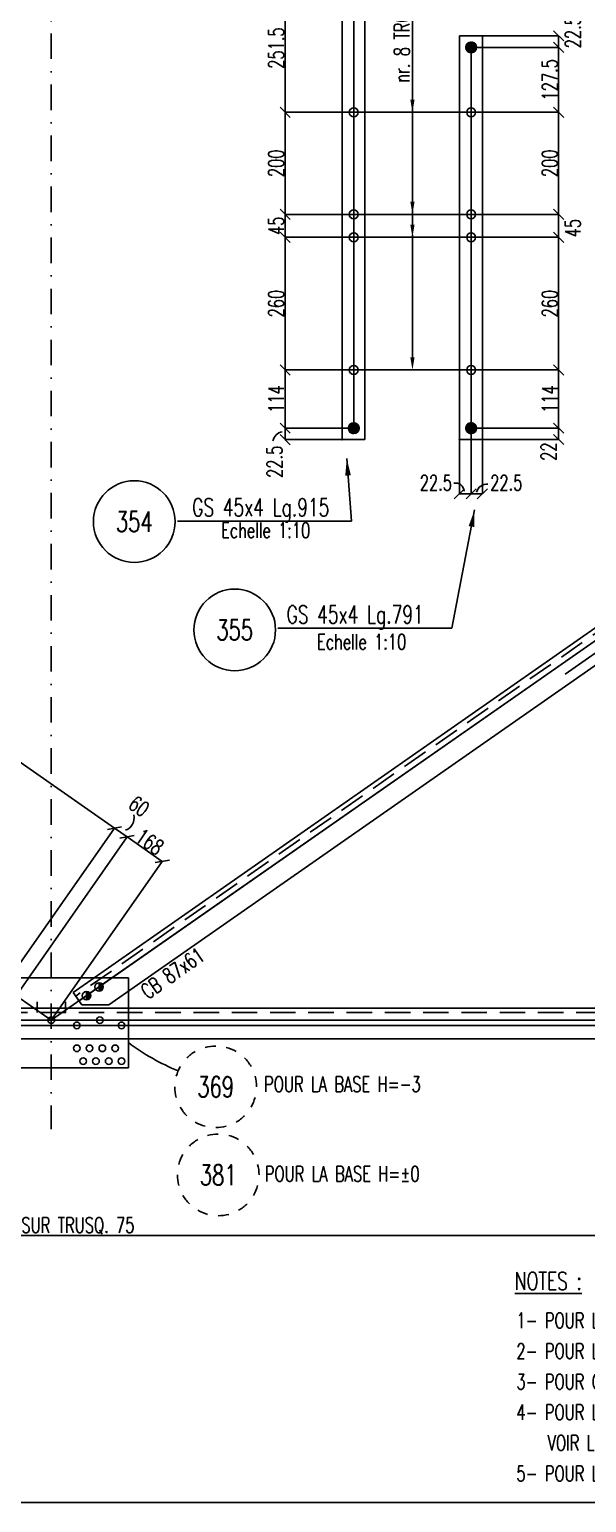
# Model space of a CAD drawing. Extents: x 512572 to 528792, y -20540 to -9023.
# Drawn here: x 518933 to 521116, y -20540 to -14766 of the extents above; entities that cross this region are included whole.
import ezdxf
from ezdxf.enums import TextEntityAlignment as Align

# ---------------------------------------------------------------- set-up
doc = ezdxf.new("R2010")
doc.units = 0
doc.header["$LTSCALE"] = 200
doc.header["$MEASUREMENT"] = 0
doc.linetypes.add('DASHDOT', pattern=[1, 0.5, -0.25, 0, -0.25])
doc.linetypes.add('DASHED', pattern=[0.75, 0.5, -0.25])
doc.layers.get('0').update_dxf_attribs({"linetype": 'CONTINUOUS'})
for name, color, linetype in [('ASSI', 3, 'CONTINUOUS'), ('BOLLINI_1', 7, 'CONTINUOUS'), ('FORI', 2, 'CONTINUOUS'), ('LINEA_ANG', 2, 'CONTINUOUS'), ('LINEE_PIASTRE', 2, 'CONTINUOUS'), ('LM', 7, 'CONTINUOUS'), ('LS', 7, 'CONTINUOUS'), ('MZ', 6, 'DASHDOT'), ('NOTATION', 2, 'CONTINUOUS'), ('PIASTRE', 5, 'CONTINUOUS'), ('QT_MPR', 7, 'CONTINUOUS'), ('TESTI_A_P', 7, 'CONTINUOUS'), ('TRAT-Y', 7, 'DASHED')]:
    doc.layers.add(name, color=color, linetype=linetype)
doc.styles.add('QUOTE', font='ROMANS8.SHX', dxfattribs={"width": 0.7})
doc.styles.add('RQL', font='ROMANS8.SHX', dxfattribs={"width": 0.7})
doc.styles.add('RS', font='ROMANS8.shx', dxfattribs={"width": 0.7})
doc.styles.get("Standard").update_dxf_attribs({"font": 'ROMANS8.SHX', "width": 0.7})
doc.dimstyles.new('TRATTO', dxfattribs={"dimscale": 0, "dimtxt": 60, "dimasz": 40, "dimexe": 0, "dimexo": 0, "dimgap": 5, "dimtad": 1, "dimrnd": 0.5, "dimdsep": 46, "dimtxsty": 'RS', "dimblk1": 'OBLIQUE', "dimblk2": 'OBLIQUE', "dimsah": 1, "dimcen": 0.09, "dimclrd": 2, "dimclre": 2, "dimclrt": 7, "dimadec": 0, "dimazin": 0, "dimtfac": 1, "dimtix": 1, "dimtmove": 2, "dimatfit": 3, "dimfxl": 1, "dimtolj": 1, "dimtzin": 0, "dimarcsym": 0})

# ---------------------------------------------------------------- blocks, each defined once
blk = doc.blocks.new('ASSE98')
blk.add_line((0, 0), (1, 0))
at = {"color": 7, "style": 'QUOTE', "width": 0.5, "flags": 1}
for tag, p in [('TI', (1.38308, 6.82731)), ('DI_S', (1.38308, 6.42178)), ('D_S', (1.38308, 6.02092)), ('E_S', (1.38308, 5.68065)), ('NFORI', (1.36454, 5.29792)), ('ALAR', (1.36349, 4.93246)), ('FAM', (1.3775, 4.54645)), ('ALA', (1.38308, 4.19257)), ('DISP2', (1.38308, 3.84971)), ('DISP1', (1.38308, 3.50686)), ('PINZAF', (1.38308, 3.164)), ('PINZAI', (1.38308, 2.82114)), ('TRP', (1.38308, 2.47829)), ('NP', (1.38308, 2.13543)), ('SV', (1.38308, 1.79257)), ('PESO', (1.38308, 1.44971)), ('QUA', (1.38308, 1.10686)), ('LUN', (1.38308, 0.764)), ('PROF', (1.38308, 0.42114)), ('POS', (1.38308, 0.07829))]:
    blk.add_attdef(tag, p, '', height=0.2, dxfattribs=at)
at = {"color": 7, "flags": 1}
for tag, p in [('LAV1', (3.07431, 6.82847)), ('LAV2', (3.07431, 6.49513)), ('LAV3', (3.07431, 6.1618)), ('LAV4', (3.07431, 5.82847)), ('LAV5', (3.07431, 5.49513)), ('LAV6', (3.07431, 5.1618)), ('LAV7', (3.07431, 4.82847)), ('LAV8', (3.07431, 4.49513)), ('LAV9', (3.07431, 4.1618)), ('LAV10', (3.07431, 3.82847))]:
    blk.add_attdef(tag, p, '', height=0.2, dxfattribs=at)
blk = doc.blocks.new('16')
blk.add_circle((0, 0), 1)
blk = doc.blocks.new('_OBLIQUE')
at = {"color": 0, "linetype": 'ByBlock'}
blk.add_line((-0.5, -0.5), (0.5, 0.5), dxfattribs=at)
blk = doc.blocks.new('*D28')
at = {"layer": 'LS', "color": 2, "lineweight": -2, "transparency": 16777216}
for p, q in [((513877, -18649.8), (513877, -19493.4)), ((524160.1, -18649.8), (524160.1, -19493.4)), ((513877, -19493.4), (524160.1, -19493.4))]:
    blk.add_line(p, q, dxfattribs=at)
at = {"layer": 'LS', "color": 2, "lineweight": -2, "transparency": 16777216, "xscale": 40, "yscale": 40, "zscale": 40, "rotation": 180}
blk.add_blockref('_OBLIQUE', (513877, -19493.4), dxfattribs=at)
at = {"layer": 'LS', "color": 2, "lineweight": -2, "transparency": 16777216, "xscale": 40, "yscale": 40, "zscale": 40}
blk.add_blockref('_OBLIQUE', (524160.1, -19493.4), dxfattribs=at)
at = {"layer": 'LS', "color": 7, "transparency": 16777216, "insert": (519018.5, -19455.5), "char_height": 60, "attachment_point": 5, "style": 'RS'}
blk.add_mtext('\\A1;10283 SUR TRUSQ. 75', dxfattribs=at)
blk = doc.blocks.new('zzz')
at = {"linetype": 'Continuous'}
for start, end in [(120, 135), (90, 105), (60, 75), (150, 165), (30, 45), (180, 195), (0, 15), (330, 345), (210, 225), (300, 315), (240, 255), (270, 285)]:
    blk.add_arc((0, 0), 8, start, end, dxfattribs=at)
at = {"color": 3, "style": 'RQL', "width": 0.7}
blk.add_attdef('POS1', text='', height=4, dxfattribs=at).set_placement((0, 0), align=Align.MIDDLE)
at = {"style": 'RQL', "width": 0.7, "flags": 1}
blk.add_attdef('TIPO', (0, -8), '', height=3, dxfattribs=at)
blk = doc.blocks.new('*D85')
at = {"layer": 'QT_MPR', "color": 2, "lineweight": -2, "transparency": 16777216}
for p, q in [((518880.6, -18553.5), (519315.3, -17930.8)), ((519453.3, -18027.1), (519315.3, -17930.8)), ((519018.5, -18649.8), (519453.3, -18027.1))]:
    blk.add_line(p, q, dxfattribs=at)
at = {"layer": 'QT_MPR', "color": 2, "lineweight": -2, "transparency": 16777216, "xscale": 40, "yscale": 40, "zscale": 40}
for p, rotation in [((519315.3, -17930.8), 145.0785093468161), ((519453.3, -18027.1), 325.0785093468161)]:
    blk.add_blockref('_OBLIQUE', p, dxfattribs=dict(at, rotation=rotation))
at = {"layer": 'QT_MPR', "color": 7, "transparency": 16777216, "insert": (519404.3, -17950.3), "char_height": 60, "attachment_point": 5, "rotation": 325.07851, "style": 'RS'}
blk.add_mtext('\\A1;168', dxfattribs=at)
blk = doc.blocks.new('*D86')
at = {"layer": 'QT_MPR', "color": 2, "lineweight": -2, "transparency": 16777216}
for p, q in [((518831.4, -18519.1), (519266.1, -17896.5)), ((519315.3, -17930.8), (519266.1, -17896.5)), ((518880.6, -18553.5), (519315.3, -17930.8))]:
    blk.add_line(p, q, dxfattribs=at)
at = {"layer": 'QT_MPR', "color": 2, "lineweight": -2, "transparency": 16777216, "xscale": 40, "yscale": 40, "zscale": 40}
for p, rotation in [((519266.1, -17896.5), 145.0785093468161), ((519315.3, -17930.8), 325.0785093468161)]:
    blk.add_blockref('_OBLIQUE', p, dxfattribs=dict(at, rotation=rotation))
at = {"layer": 'QT_MPR', "color": 7, "transparency": 16777216, "insert": (519362.3, -17811.1), "char_height": 60, "attachment_point": 5, "rotation": 325.07851, "style": 'RS'}
blk.add_mtext('\\A1;60', dxfattribs=at)
blk = doc.blocks.new('*D87')
at = {"layer": 'QT_MPR', "color": 2, "lineweight": -2, "transparency": 16777216}
for p, q in [((516686.1, -17070.1), (517143.7, -16414.6)), ((519266.1, -17896.5), (517143.7, -16414.6)), ((518831.4, -18519.1), (519266.1, -17896.5))]:
    blk.add_line(p, q, dxfattribs=at)
at = {"layer": 'QT_MPR', "color": 2, "lineweight": -2, "transparency": 16777216, "xscale": 40, "yscale": 40, "zscale": 40}
for p, rotation in [((517143.7, -16414.6), 145.0785093468161), ((519266.1, -17896.5), 325.0785093468161)]:
    blk.add_blockref('_OBLIQUE', p, dxfattribs=dict(at, rotation=rotation))
at = {"layer": 'QT_MPR', "color": 7, "transparency": 16777216, "insert": (518225, -17126.9), "char_height": 60, "attachment_point": 5, "rotation": 325.07851, "style": 'RS'}
blk.add_mtext('\\A1;2588.5', dxfattribs=at)
blk = doc.blocks.new('MRKR_98')
blk.add_point((0, 0))
at = {"color": 7, "style": 'QUOTE', "width": 0.5, "flags": 1}
for tag, p in [('TI', (3.7, 6.8)), ('NFORI', (3.7, 5.3)), ('AUX2', (3.7, 4.9)), ('FAM', (3.7, 4.5)), ('AUX1', (3.7, 4.2)), ('COMMESSA', (3.7, 3.8)), ('SPESSORE', (3.7, 2.5)), ('SV', (3.7, 1.8)), ('QUA', (3.7, 1.1)), ('DI_S', (3.7, 6.4)), ('D_S', (3.7, 6)), ('E_S', (3.7, 5.7)), ('MD', (3.7, 3.5)), ('MP', (3.7, 3.2)), ('LARGHEZZA', (3.7, 2.8)), ('NP', (3.7, 2.1)), ('PESO', (3.7, 1.4)), ('LUN', (3.7, 0.8)), ('PROF', (3.7, 0.4)), ('POS', (3.7, 0.1))]:
    blk.add_attdef(tag, p, '', height=0.2, dxfattribs=at)
at = {"color": 7, "flags": 1}
for tag, p in [('LAV1', (5.3, 6.9)), ('LAV2', (5.3, 6.5)), ('LAV3', (5.3, 6.2)), ('LAV4', (5.3, 5.9)), ('LAV5', (5.3, 5.5)), ('LAV6', (5.3, 5.2)), ('LAV7', (5.3, 4.9)), ('LAV8', (5.3, 4.5)), ('LAV9', (5.3, 4.2)), ('LAV10', (5.3, 3.9))]:
    blk.add_attdef(tag, p, '', height=0.2, dxfattribs=at)
blk = doc.blocks.new('12')
at = {"color": 0}
for p, q in [((-1, 0.06), (-0.06, 1)), ((-1, 0.01), (-0.01, 1)), ((-1, -0.03), (0.03, 1)), ((-1, -0.07), (0.07, 1)), ((0.09, -1), (-1, 0.09)), ((0.05, -1), (-1, 0.05)), ((0, -1), (-1, 0)), ((-0.99, 0.16), (-0.16, 0.99)), ((-0.99, 0.11), (-0.11, 0.99)), ((-0.99, -0.11), (0.11, 0.99)), ((-0.99, -0.15), (0.15, 0.99)), ((0.17, -0.99), (-0.99, 0.17)), ((0.13, -0.99), (-0.99, 0.13)), ((-0.98, 0.22), (-0.22, 0.98)), ((-0.98, -0.19), (0.19, 0.98)), ((0.21, -0.98), (-0.98, 0.21)), ((-0.97, -0.23), (0.23, 0.97)), ((0.24, -0.97), (-0.97, 0.24)), ((-0.96, 0.28), (-0.28, 0.96)), ((-0.96, -0.27), (0.27, 0.96)), ((0.28, -0.96), (-0.96, 0.28)), ((-0.95, -0.3), (0.3, 0.95)), ((0.31, -0.95), (-0.95, 0.31)), ((-0.94, 0.34), (-0.34, 0.94)), ((-0.94, -0.33), (0.33, 0.94)), ((0.35, -0.94), (-0.94, 0.35)), ((-0.93, -0.37), (0.37, 0.93)), ((0.38, -0.93), (-0.93, 0.38)), ((-0.92, -0.4), (0.4, 0.92)), ((-0.91, 0.42), (-0.42, 0.91)), ((0.41, -0.91), (-0.91, 0.41)), ((-0.9, -0.43), (0.43, 0.9)), ((0.44, -0.9), (-0.9, 0.44)), ((-0.89, -0.46), (0.46, 0.89)), ((0.47, -0.88), (-0.88, 0.47)), ((-0.87, -0.49), (0.49, 0.87)), ((0.5, -0.87), (-0.87, 0.5)), ((-0.86, 0.52), (-0.52, 0.86)), ((-0.86, -0.52), (0.52, 0.86)), ((0.53, -0.85), (-0.85, 0.53)), ((-0.84, -0.54), (0.54, 0.84)), ((0.55, -0.83), (-0.83, 0.55)), ((-0.82, -0.57), (0.57, 0.82)), ((0.58, -0.81), (-0.81, 0.58)), ((-0.8, -0.6), (0.6, 0.8)), ((0.61, -0.79), (-0.79, 0.61)), ((-0.78, -0.62), (0.62, 0.78)), ((0.63, -0.78), (-0.78, 0.63)), ((-0.76, -0.65), (0.65, 0.76)), ((0.66, -0.75), (-0.75, 0.66)), ((-0.74, -0.67), (0.67, 0.74)), ((0.68, -0.73), (-0.73, 0.68)), ((-0.72, -0.69), (0.69, 0.72)), ((0.7, -0.71), (-0.71, 0.7)), ((-0.7, -0.72), (0.72, 0.7)), ((0.73, -0.69), (-0.69, 0.73)), ((0.75, -0.67), (-0.67, 0.75)), ((-0.67, -0.74), (0.74, 0.67)), ((-0.65, -0.76), (0.76, 0.65)), ((0.77, -0.64), (-0.64, 0.77)), ((-0.63, -0.78), (0.78, 0.63)), ((0.79, -0.62), (-0.62, 0.79)), ((-0.6, -0.8), (0.8, 0.6)), ((0.81, -0.59), (-0.59, 0.81)), ((-0.57, -0.82), (0.82, 0.57)), ((0.83, -0.56), (-0.56, 0.83)), ((-0.55, -0.84), (0.84, 0.55)), ((0.84, -0.54), (-0.54, 0.84)), ((-0.52, -0.85), (0.85, 0.52)), ((0.86, -0.51), (-0.51, 0.86)), ((-0.49, -0.87), (0.87, 0.49)), ((0.88, -0.48), (-0.48, 0.88)), ((-0.46, -0.89), (0.89, 0.46)), ((0.89, -0.45), (-0.45, 0.89)), ((-0.43, -0.9), (0.9, 0.43)), ((0.91, -0.42), (-0.42, 0.91)), ((-0.4, -0.92), (0.92, 0.4)), ((0.92, -0.39), (-0.39, 0.92)), ((-0.37, -0.93), (0.93, 0.37)), ((0.93, -0.36), (-0.36, 0.93)), ((-0.34, -0.94), (0.94, 0.34)), ((0.95, -0.33), (-0.33, 0.95)), ((-0.3, -0.95), (0.95, 0.3)), ((0.96, -0.29), (-0.29, 0.96)), ((-0.27, -0.96), (0.96, 0.27)), ((0.97, -0.26), (-0.26, 0.97)), ((-0.23, -0.97), (0.97, 0.23)), ((0.98, -0.22), (-0.22, 0.98)), ((-0.2, -0.98), (0.98, 0.2)), ((0.98, -0.18), (-0.18, 0.98)), ((-0.16, -0.99), (0.99, 0.16)), ((0.99, -0.14), (-0.14, 0.99)), ((-0.12, -0.99), (0.99, 0.12)), ((0.99, -0.1), (-0.1, 0.99)), ((-0.08, -1), (1, 0.08)), ((1, -0.06), (-0.06, 1)), ((-0.04, -1), (1, 0.04)), ((1, -0.02), (-0.02, 1)), ((1, 0.02), (0.02, 1)), ((1, 0.07), (0.07, 1)), ((0.99, 0.12), (0.12, 0.99)), ((0.98, 0.17), (0.17, 0.98)), ((0.97, 0.23), (0.23, 0.97)), ((0.96, 0.29), (0.29, 0.96)), ((0.93, 0.36), (0.36, 0.93)), ((0.9, 0.44), (0.44, 0.9)), ((0.84, 0.55), (0.55, 0.84)), ((-0.04, -1), (-1, -0.04)), ((-0.09, -1), (-1, -0.09)), ((-0.14, -0.99), (-0.99, -0.14)), ((-0.2, -0.98), (-0.98, -0.2)), ((-0.25, -0.97), (-0.97, -0.25)), ((-0.32, -0.95), (-0.95, -0.32)), ((-0.39, -0.92), (-0.92, -0.39)), ((-0.48, -0.88), (-0.88, -0.48)), ((-0.6, -0.8), (-0.8, -0.6)), ((0.01, -1), (1, -0.01)), ((0.05, -1), (1, -0.05)), ((0.1, -0.99), (0.99, -0.1)), ((0.15, -0.99), (0.99, -0.15)), ((0.21, -0.98), (0.98, -0.21)), ((0.27, -0.96), (0.96, -0.27)), ((0.33, -0.94), (0.94, -0.33)), ((0.41, -0.91), (0.91, -0.41)), ((0.5, -0.87), (0.87, -0.5)), ((0.66, -0.75), (0.75, -0.66))]:
    blk.add_line(p, q, dxfattribs=at)
blk.add_circle((0, 0), 1)
blk = doc.blocks.new('*D168')
at = {"layer": 'LS', "color": 2, "lineweight": -2, "transparency": 16777216}
for p, q in [((520203.9, -16329.2), (519934.9, -16329.2)), ((519934.9, -16373.9), (519934.9, -16329.2)), ((520157.9, -16373.9), (519934.9, -16373.9))]:
    blk.add_line(p, q, dxfattribs=at)
at = {"layer": 'LS', "color": 2, "lineweight": -2, "transparency": 16777216, "xscale": 40, "yscale": 40, "zscale": 40}
for p, rotation in [((519934.9, -16329.2), 90), ((519934.9, -16373.9), 270)]:
    blk.add_blockref('_OBLIQUE', p, dxfattribs=dict(at, rotation=rotation))
at = {"layer": 'LS', "color": 7, "transparency": 16777216, "insert": (519893.7, -16461.1), "char_height": 60, "attachment_point": 5, "rotation": 90, "style": 'RS'}
blk.add_mtext('\\A1;22.5', dxfattribs=at)
blk = doc.blocks.new('*D169')
at = {"layer": 'LS', "color": 2, "lineweight": -2, "transparency": 16777216}
for p, q in [((520203.9, -16100.9), (519934.9, -16100.9)), ((519934.9, -16329.2), (519934.9, -16100.9)), ((520203.9, -16329.2), (519934.9, -16329.2))]:
    blk.add_line(p, q, dxfattribs=at)
at = {"layer": 'LS', "color": 2, "lineweight": -2, "transparency": 16777216, "xscale": 40, "yscale": 40, "zscale": 40}
for p, rotation in [((519934.9, -16100.9), 90), ((519934.9, -16329.2), 270)]:
    blk.add_blockref('_OBLIQUE', p, dxfattribs=dict(at, rotation=rotation))
at = {"layer": 'LS', "color": 7, "transparency": 16777216, "insert": (519899.9, -16215.1), "char_height": 60, "attachment_point": 5, "rotation": 90, "style": 'RS'}
blk.add_mtext('\\A1;114', dxfattribs=at)
blk = doc.blocks.new('*D170')
at = {"layer": 'LS', "color": 2, "lineweight": -2, "transparency": 16777216}
for p, q in [((520203.9, -15580.9), (519934.9, -15580.9)), ((519934.9, -16100.9), (519934.9, -15580.9)), ((520203.9, -16100.9), (519934.9, -16100.9))]:
    blk.add_line(p, q, dxfattribs=at)
at = {"layer": 'LS', "color": 2, "lineweight": -2, "transparency": 16777216, "xscale": 40, "yscale": 40, "zscale": 40}
for p, rotation in [((519934.9, -15580.9), 90), ((519934.9, -16100.9), 270)]:
    blk.add_blockref('_OBLIQUE', p, dxfattribs=dict(at, rotation=rotation))
at = {"layer": 'LS', "color": 7, "transparency": 16777216, "insert": (519899.9, -15840.9), "char_height": 60, "attachment_point": 5, "rotation": 90, "style": 'RS'}
blk.add_mtext('\\A1;260', dxfattribs=at)
blk = doc.blocks.new('*D171')
at = {"layer": 'LS', "color": 2, "lineweight": -2, "transparency": 16777216}
for p, q in [((520203.9, -15490.9), (519934.9, -15490.9)), ((519934.9, -15580.9), (519934.9, -15490.9)), ((520203.9, -15580.9), (519934.9, -15580.9))]:
    blk.add_line(p, q, dxfattribs=at)
at = {"layer": 'LS', "color": 2, "lineweight": -2, "transparency": 16777216, "xscale": 40, "yscale": 40, "zscale": 40}
for p, rotation in [((519934.9, -15490.9), 90), ((519934.9, -15580.9), 270)]:
    blk.add_blockref('_OBLIQUE', p, dxfattribs=dict(at, rotation=rotation))
at = {"layer": 'LS', "color": 7, "transparency": 16777216, "insert": (519899.9, -15535.9), "char_height": 60, "attachment_point": 5, "rotation": 90, "style": 'RS'}
blk.add_mtext('\\A1;45', dxfattribs=at)
blk = doc.blocks.new('*D172')
at = {"layer": 'LS', "color": 2, "lineweight": -2, "transparency": 16777216}
for p, q in [((520203.9, -15090.9), (519934.9, -15090.9)), ((519934.9, -15490.9), (519934.9, -15090.9)), ((520203.9, -15490.9), (519934.9, -15490.9))]:
    blk.add_line(p, q, dxfattribs=at)
at = {"layer": 'LS', "color": 2, "lineweight": -2, "transparency": 16777216, "xscale": 40, "yscale": 40, "zscale": 40}
for p, rotation in [((519934.9, -15090.9), 90), ((519934.9, -15490.9), 270)]:
    blk.add_blockref('_OBLIQUE', p, dxfattribs=dict(at, rotation=rotation))
at = {"layer": 'LS', "color": 7, "transparency": 16777216, "insert": (519899.9, -15290.9), "char_height": 60, "attachment_point": 5, "rotation": 90, "style": 'RS'}
blk.add_mtext('\\A1;200', dxfattribs=at)
blk = doc.blocks.new('*D173')
at = {"layer": 'LS', "color": 2, "lineweight": -2, "transparency": 16777216}
for p, q in [((520203.9, -14587.8), (519934.9, -14587.8)), ((519934.9, -15090.9), (519934.9, -14587.8)), ((520203.9, -15090.9), (519934.9, -15090.9))]:
    blk.add_line(p, q, dxfattribs=at)
at = {"layer": 'LS', "color": 2, "lineweight": -2, "transparency": 16777216, "xscale": 40, "yscale": 40, "zscale": 40}
for p, rotation in [((519934.9, -14587.8), 90), ((519934.9, -15090.9), 270)]:
    blk.add_blockref('_OBLIQUE', p, dxfattribs=dict(at, rotation=rotation))
at = {"layer": 'LS', "color": 7, "transparency": 16777216, "insert": (519899.9, -14839.4), "char_height": 60, "attachment_point": 5, "rotation": 90, "style": 'RS'}
blk.add_mtext('\\A1;251.5', dxfattribs=at)
blk = doc.blocks.new('*D175')
at = {"layer": 'LS', "color": 2, "lineweight": -2, "transparency": 16777216}
for p, q in [((520663.9, -16329.2), (521006.9, -16329.2)), ((521006.9, -16373.3), (521006.9, -16329.2)), ((520707.9, -16373.3), (521006.9, -16373.3))]:
    blk.add_line(p, q, dxfattribs=at)
at = {"layer": 'LS', "color": 2, "lineweight": -2, "transparency": 16777216, "xscale": 40, "yscale": 40, "zscale": 40}
for p, rotation in [((521006.9, -16329.2), 90), ((521006.9, -16373.3), 270)]:
    blk.add_blockref('_OBLIQUE', p, dxfattribs=dict(at, rotation=rotation))
at = {"layer": 'LS', "color": 7, "transparency": 16777216, "insert": (520967.7, -16421.1), "char_height": 60, "attachment_point": 5, "rotation": 90, "style": 'RS'}
blk.add_mtext('\\A1;22', dxfattribs=at)
blk = doc.blocks.new('*D176')
at = {"layer": 'LS', "color": 2, "lineweight": -2, "transparency": 16777216}
for p, q in [((520663.9, -16100.9), (521006.9, -16100.9)), ((521006.9, -16329.2), (521006.9, -16100.9)), ((520663.9, -16329.2), (521006.9, -16329.2))]:
    blk.add_line(p, q, dxfattribs=at)
at = {"layer": 'LS', "color": 2, "lineweight": -2, "transparency": 16777216, "xscale": 40, "yscale": 40, "zscale": 40}
for p, rotation in [((521006.9, -16100.9), 90), ((521006.9, -16329.2), 270)]:
    blk.add_blockref('_OBLIQUE', p, dxfattribs=dict(at, rotation=rotation))
at = {"layer": 'LS', "color": 7, "transparency": 16777216, "insert": (520971.9, -16215.1), "char_height": 60, "attachment_point": 5, "rotation": 90, "style": 'RS'}
blk.add_mtext('\\A1;114', dxfattribs=at)
blk = doc.blocks.new('*D177')
at = {"layer": 'LS', "color": 2, "lineweight": -2, "transparency": 16777216}
for p, q in [((520663.9, -15580.9), (521006.9, -15580.9)), ((521006.9, -16100.9), (521006.9, -15580.9)), ((520663.9, -16100.9), (521006.9, -16100.9))]:
    blk.add_line(p, q, dxfattribs=at)
at = {"layer": 'LS', "color": 2, "lineweight": -2, "transparency": 16777216, "xscale": 40, "yscale": 40, "zscale": 40}
for p, rotation in [((521006.9, -15580.9), 90), ((521006.9, -16100.9), 270)]:
    blk.add_blockref('_OBLIQUE', p, dxfattribs=dict(at, rotation=rotation))
at = {"layer": 'LS', "color": 7, "transparency": 16777216, "insert": (520971.9, -15840.9), "char_height": 60, "attachment_point": 5, "rotation": 90, "style": 'RS'}
blk.add_mtext('\\A1;260', dxfattribs=at)
blk = doc.blocks.new('*D178')
at = {"layer": 'LS', "color": 2, "lineweight": -2, "transparency": 16777216}
for p, q in [((520663.9, -15490.9), (521006.9, -15490.9)), ((521006.9, -15580.9), (521006.9, -15490.9)), ((520663.9, -15580.9), (521006.9, -15580.9))]:
    blk.add_line(p, q, dxfattribs=at)
at = {"layer": 'LS', "color": 2, "lineweight": -2, "transparency": 16777216, "xscale": 40, "yscale": 40, "zscale": 40}
for p, rotation in [((521006.9, -15490.9), 90), ((521006.9, -15580.9), 270)]:
    blk.add_blockref('_OBLIQUE', p, dxfattribs=dict(at, rotation=rotation))
at = {"layer": 'LS', "color": 7, "transparency": 16777216, "insert": (521062.7, -15545.1), "char_height": 60, "attachment_point": 5, "rotation": 90, "style": 'RS'}
blk.add_mtext('\\A1;45', dxfattribs=at)
blk = doc.blocks.new('*D179')
at = {"layer": 'LS', "color": 2, "lineweight": -2, "transparency": 16777216}
for p, q in [((520663.9, -15090.9), (521006.9, -15090.9)), ((521006.9, -15490.9), (521006.9, -15090.9)), ((520663.9, -15490.9), (521006.9, -15490.9))]:
    blk.add_line(p, q, dxfattribs=at)
at = {"layer": 'LS', "color": 2, "lineweight": -2, "transparency": 16777216, "xscale": 40, "yscale": 40, "zscale": 40}
for p, rotation in [((521006.9, -15090.9), 90), ((521006.9, -15490.9), 270)]:
    blk.add_blockref('_OBLIQUE', p, dxfattribs=dict(at, rotation=rotation))
at = {"layer": 'LS', "color": 7, "transparency": 16777216, "insert": (520971.9, -15290.9), "char_height": 60, "attachment_point": 5, "rotation": 90, "style": 'RS'}
blk.add_mtext('\\A1;200', dxfattribs=at)
blk = doc.blocks.new('*D180')
at = {"layer": 'LS', "color": 2, "lineweight": -2, "transparency": 16777216}
for p, q in [((520663.9, -14836.5), (521006.9, -14836.5)), ((521006.9, -15090.9), (521006.9, -14836.5)), ((520663.9, -15090.9), (521006.9, -15090.9))]:
    blk.add_line(p, q, dxfattribs=at)
at = {"layer": 'LS', "color": 2, "lineweight": -2, "transparency": 16777216, "xscale": 40, "yscale": 40, "zscale": 40}
for p, rotation in [((521006.9, -14836.5), 90), ((521006.9, -15090.9), 270)]:
    blk.add_blockref('_OBLIQUE', p, dxfattribs=dict(at, rotation=rotation))
at = {"layer": 'LS', "color": 7, "transparency": 16777216, "insert": (520971.9, -14963.7), "char_height": 60, "attachment_point": 5, "rotation": 90, "style": 'RS'}
blk.add_mtext('\\A1;127.5', dxfattribs=at)
blk = doc.blocks.new('*D181')
at = {"layer": 'LS', "color": 2, "lineweight": -2, "transparency": 16777216}
for p, q in [((520663.9, -14836.5), (521006.9, -14836.5)), ((520707.9, -14791.3), (521006.9, -14791.3)), ((521006.9, -14836.5), (521006.9, -14791.3))]:
    blk.add_line(p, q, dxfattribs=at)
at = {"layer": 'LS', "color": 2, "lineweight": -2, "transparency": 16777216, "xscale": 40, "yscale": 40, "zscale": 40}
for p, rotation in [((521006.9, -14791.3), 90), ((521006.9, -14836.5), 270)]:
    blk.add_blockref('_OBLIQUE', p, dxfattribs=dict(at, rotation=rotation))
at = {"layer": 'LS', "color": 7, "transparency": 16777216, "insert": (521062.7, -14777.1), "char_height": 60, "attachment_point": 5, "rotation": 90, "style": 'RS'}
blk.add_mtext('\\A1;22.5', dxfattribs=at)
blk = doc.blocks.new('*D182')
at = {"layer": 'LS', "color": 2, "lineweight": -2, "transparency": 16777216}
for p, q in [((520157.9, -14543.9), (520157.9, -14433.9)), ((520157.9, -14433.9), (520203.9, -14433.9)), ((520203.9, -16329.2), (520203.9, -14433.9))]:
    blk.add_line(p, q, dxfattribs=at)
at = {"layer": 'LS', "color": 2, "lineweight": -2, "transparency": 16777216, "xscale": 40, "yscale": 40, "zscale": 40, "rotation": 180}
blk.add_blockref('_OBLIQUE', (520157.9, -14433.9), dxfattribs=at)
at = {"layer": 'LS', "color": 2, "lineweight": -2, "transparency": 16777216, "xscale": 40, "yscale": 40, "zscale": 40}
blk.add_blockref('_OBLIQUE', (520203.9, -14433.9), dxfattribs=at)
at = {"layer": 'LS', "color": 7, "transparency": 16777216, "insert": (520126.7, -14338.1), "char_height": 60, "attachment_point": 5, "style": 'RS'}
blk.add_mtext('\\A1;22.5', dxfattribs=at)
blk = doc.blocks.new('*D184')
at = {"layer": 'LS', "color": 2, "lineweight": -2, "transparency": 16777216}
for p, q in [((520663.9, -16329.2), (520663.9, -16586.3)), ((520617.9, -16373.3), (520617.9, -16586.3)), ((520617.9, -16586.3), (520663.9, -16586.3))]:
    blk.add_line(p, q, dxfattribs=at)
at = {"layer": 'LS', "color": 2, "lineweight": -2, "transparency": 16777216, "xscale": 40, "yscale": 40, "zscale": 40, "rotation": 180}
blk.add_blockref('_OBLIQUE', (520617.9, -16586.3), dxfattribs=at)
at = {"layer": 'LS', "color": 2, "lineweight": -2, "transparency": 16777216, "xscale": 40, "yscale": 40, "zscale": 40}
blk.add_blockref('_OBLIQUE', (520663.9, -16586.3), dxfattribs=at)
at = {"layer": 'LS', "color": 7, "transparency": 16777216, "insert": (520525.7, -16543.1), "char_height": 60, "attachment_point": 5, "style": 'RS'}
blk.add_mtext('\\A1;22.5', dxfattribs=at)
blk = doc.blocks.new('*D185')
at = {"layer": 'LS', "color": 2, "lineweight": -2, "transparency": 16777216}
for p, q in [((520663.9, -14836.5), (520663.9, -16586.3)), ((520707.9, -16373.3), (520707.9, -16586.3)), ((520663.9, -16586.3), (520707.9, -16586.3))]:
    blk.add_line(p, q, dxfattribs=at)
at = {"layer": 'LS', "color": 2, "lineweight": -2, "transparency": 16777216, "xscale": 40, "yscale": 40, "zscale": 40, "rotation": 180}
blk.add_blockref('_OBLIQUE', (520663.9, -16586.3), dxfattribs=at)
at = {"layer": 'LS', "color": 2, "lineweight": -2, "transparency": 16777216, "xscale": 40, "yscale": 40, "zscale": 40}
blk.add_blockref('_OBLIQUE', (520707.9, -16586.3), dxfattribs=at)
at = {"layer": 'LS', "color": 7, "transparency": 16777216, "insert": (520801.7, -16543.1), "char_height": 60, "attachment_point": 5, "style": 'RS'}
blk.add_mtext('\\A1;22.5', dxfattribs=at)
blk = doc.blocks.new('xxx')
blk.add_circle((0, 0), 8)
at = {"color": 3, "style": 'RQL', "width": 0.7}
blk.add_attdef('POS', text='', height=4, dxfattribs=at).set_placement((0, 0), align=Align.MIDDLE)
at = {"color": 3, "style": 'RQL', "width": 0.7, "flags": 1}
blk.add_attdef('POS1', (-0.39, -5.42), '', height=2, dxfattribs=at)
at = {"style": 'RQL', "width": 0.7, "flags": 1}
blk.add_attdef('TIPO', (-0.39, -8.66), '', height=2, dxfattribs=at)
blk = doc.blocks.new('20')
at = {"color": 0}
for p, q in [((0, 0.98), (0.02, 1)), ((0, 0.94), (0.06, 1)), ((1, -0.01), (0, 0.99)), ((0, 0.89), (0.1, 0.99)), ((0, 0.85), (0.14, 0.99)), ((0, 0.8), (0.18, 0.98)), ((0, 0.76), (0.22, 0.98)), ((0, 0.71), (0.25, 0.97)), ((0, 0.67), (0.29, 0.96)), ((1, -0.05), (0, 0.95)), ((0, 0.62), (0.32, 0.95)), ((0, 0.58), (0.36, 0.93)), ((0, 0.53), (0.39, 0.92)), ((0, 0.49), (0.42, 0.91)), ((1, -0.09), (0, 0.9)), ((0, 0.44), (0.45, 0.89)), ((0, 0.4), (0.48, 0.88)), ((0.99, -0.13), (0, 0.86)), ((0, 0.35), (0.51, 0.86)), ((0, 0.31), (0.54, 0.84)), ((0, 0.26), (0.56, 0.83)), ((0.99, -0.17), (0, 0.81)), ((0, 0.22), (0.59, 0.81)), ((0, 0.17), (0.61, 0.79)), ((0.98, -0.21), (0, 0.77)), ((0, 0.13), (0.64, 0.77)), ((0, 0.08), (0.66, 0.75)), ((0, 0.04), (0.69, 0.73)), ((0.97, -0.25), (0, 0.72)), ((0, -0.01), (0.71, 0.7)), ((0.96, -0.28), (0, 0.68)), ((0, -0.05), (0.73, 0.68)), ((0, -0.1), (0.75, 0.66)), ((0.95, -0.32), (0, 0.63)), ((0, -0.14), (0.77, 0.63)), ((0, -0.19), (0.79, 0.61)), ((0.94, -0.35), (0, 0.59)), ((0, -0.23), (0.81, 0.58)), ((0, -0.28), (0.83, 0.56)), ((0.92, -0.38), (0, 0.54)), ((0, -0.32), (0.85, 0.53)), ((0.91, -0.41), (0, 0.5)), ((0, -0.36), (0.87, 0.5)), ((0, -0.41), (0.88, 0.47)), ((0.9, -0.44), (0, 0.45)), ((0, -0.45), (0.9, 0.44)), ((0.88, -0.47), (0, 0.41)), ((0, -0.5), (0.91, 0.41)), ((0, -0.54), (0.92, 0.38)), ((0.87, -0.5), (0, 0.36)), ((0, -0.59), (0.94, 0.35)), ((0.85, -0.53), (0, 0.32)), ((0, -0.63), (0.95, 0.31)), ((0, -0.68), (0.96, 0.28)), ((0.83, -0.56), (0, 0.27)), ((0, -0.72), (0.97, 0.25)), ((0.81, -0.58), (0, 0.23)), ((0, -0.77), (0.98, 0.21)), ((0.79, -0.61), (0, 0.18)), ((0, -0.81), (0.99, 0.17)), ((0.77, -0.63), (0, 0.14)), ((0, -0.86), (0.99, 0.13)), ((0.75, -0.66), (0, 0.09)), ((0, -0.9), (1, 0.09)), ((0.73, -0.68), (0, 0.05)), ((0, -0.95), (1, 0.05)), ((0.71, -0.7), (0, 0.01)), ((0, -0.99), (1, 0.01)), ((1, 0.04), (0.04, 1)), ((1, 0.09), (0.09, 1)), ((0.99, 0.14), (0.14, 0.99)), ((0.98, 0.19), (0.19, 0.98)), ((0.97, 0.25), (0.25, 0.97)), ((0.95, 0.31), (0.31, 0.95)), ((0.92, 0.38), (0.38, 0.92)), ((0.88, 0.47), (0.47, 0.88)), ((0.81, 0.59), (0.59, 0.81)), ((0.69, -0.73), (0, -0.04)), ((0.66, -0.75), (0, -0.08)), ((0.64, -0.77), (0, -0.13)), ((0.61, -0.79), (0, -0.17)), ((0.59, -0.81), (0, -0.22)), ((0.56, -0.83), (0, -0.26)), ((0.54, -0.84), (0, -0.31)), ((0.51, -0.86), (0, -0.35)), ((0.48, -0.88), (0, -0.4)), ((0.45, -0.89), (0, -0.44)), ((0.42, -0.91), (0, -0.49)), ((0.39, -0.92), (0, -0.53)), ((0.36, -0.93), (0, -0.58)), ((0.32, -0.95), (0, -0.62)), ((0.29, -0.96), (0, -0.67)), ((0.25, -0.97), (0, -0.71)), ((0.22, -0.98), (0, -0.76)), ((0.18, -0.98), (0, -0.8)), ((0.14, -0.99), (0, -0.85)), ((0.1, -0.99), (0, -0.89)), ((0.04, -1), (1, -0.04)), ((0.09, -1), (1, -0.09)), ((0.14, -0.99), (0.99, -0.14)), ((0.19, -0.98), (0.98, -0.19)), ((0.25, -0.97), (0.97, -0.25)), ((0.31, -0.95), (0.95, -0.31)), ((0.38, -0.92), (0.92, -0.38)), ((0.47, -0.88), (0.88, -0.47)), ((0.59, -0.81), (0.81, -0.59))]:
    blk.add_line(p, q, dxfattribs=at)
blk.add_line((0, 1), (0, -1))
blk.add_circle((0, 0), 1)

msp = doc.modelspace()

# ---------------------------------------------------------------- linework, layer by layer
at = {"layer": 'LINEA_ANG'}
for p, q in [((523549.474, -15437.623), (519104.594, -18540.893)), ((519244.623, -18589.482), (523564.872, -15573.225)), ((519104.594, -18540.893), (519138.369, -18589.27)), ((519244.623, -18589.482), (519138.369, -18589.27)), ((524175.8, -18602.763), (513860.8, -18602.763)), ((513960.8, -18722.763), (524075.8, -18722.763))]:
    msp.add_line(p, q, dxfattribs=at)
at = {"layer": 'LINEE_PIASTRE'}
for p, q in [((520157.931, -14543.867), (520157.931, -16373.867)), ((520247.931, -16373.867), (520247.931, -14543.867)), ((520707.931, -14791.276), (520617.931, -14791.276)), ((520617.931, -14791.276), (520617.931, -16373.276)), ((520707.931, -16373.276), (520707.931, -14791.276)), ((520157.931, -16373.867), (520247.931, -16373.867)), ((520617.931, -16373.276), (520707.931, -16373.276)), ((519320.533, -18483.716), (518716.533, -18483.716)), ((519320.533, -18836.716), (519320.533, -18483.716)), ((518716.533, -18836.716), (519320.533, -18836.716))]:
    msp.add_line(p, q, dxfattribs=at)
at = {"layer": 'LS', "color": 2}
for p, q in [((520203.931, -15090.915), (520663.931, -15090.915)), ((520203.931, -15490.915), (520663.931, -15490.915)), ((520203.931, -15580.915), (520663.931, -15580.915)), ((520203.931, -16100.915), (520663.931, -16100.915))]:
    msp.add_line(p, q, dxfattribs=at)
at = {"layer": 'LS', "color": 6}
for p, q in [((523572.372, -15470.421), (519128.312, -18573.118)), ((523572.372, -15470.421), (519170.129, -18543.923)), ((519018.533, -18649.763), (514493.392, -15490.457)), ((519018.533, -18649.763), (523543.674, -15490.457)), ((521032.216, -17292.659), (523507.994, -15564.152)), ((520194.724, -16693.068), (520176.585, -16448.249)), ((520587.724, -17113.068), (520677.423, -16649.091)), ((519512.698, -16693.068), (520194.724, -16693.068)), ((519905.698, -17113.068), (520587.724, -17113.068)), ((518963.533, -18619.763), (518963.533, -18577.619)), ((519073.533, -18619.763), (519073.533, -18577.619)), ((513860.8, -18669.763), (524148.653, -18669.763)), ((513963.55, -18649.763), (524160.072, -18649.763))]:
    msp.add_line(p, q, dxfattribs=at)
at = {"layer": 'LS', "color": 8}
msp.add_lwpolyline([(512572.329, -9060.123), (512572.329, -20540.123), (525292.329, -20540.123), (525292.329, -18940.123), (528792.329, -18940.123), (528792.329, -9060.123), (512572.329, -9060.123)], close=True, dxfattribs=at)
at = {"layer": 'LS', "color": 2}
for points in [[(520433.931, -15040.915), (520433.931, -14405.727)], [(520433.931, -15440.915), (520433.931, -14961.257)], [(520433.931, -15530.915), (520433.931, -15051.257)], [(520433.931, -16050.915), (520433.931, -15571.257)]]:
    msp.add_lwpolyline(points, dxfattribs=at)
at = {"layer": 'LS', "color": 7}
for centre in [(520203.931, -15090.915), (520663.931, -15090.915), (520203.931, -15490.915), (520663.931, -15490.915), (520203.931, -15580.915), (520663.931, -15580.915), (520203.931, -16100.915), (520663.931, -16100.915)]:
    msp.add_circle(centre, 17.5, dxfattribs=at)
at = {"layer": 'LS', "color": 6}
for centre, radius, start, end in [((519932.533, -16389.135), 46.902, 100.825083, 167.6052678), ((520603.438, -16577.711), 33.326, 2.8256103, 101.623021), ((520725.328, -16590.848), 42.011, 83.993564, 165.1314853), ((519291.438, -17856.782), 51.632, 290.7415879, 13.1134382), ((519855.139, -18022.921), 892.371, 233.19568, 247.6268588)]:
    msp.add_arc(centre, radius, start, end, dxfattribs=at)
at = {"layer": 'LS', "color": 2}
for points in [[(520442.264, -15040.915), (520433.931, -15090.915), (520425.598, -15040.915)], [(520442.264, -15440.915), (520433.931, -15490.915), (520425.598, -15440.915)], [(520442.264, -15530.915), (520433.931, -15580.915), (520425.598, -15530.915)], [(520442.264, -16050.915), (520433.931, -16100.915), (520425.598, -16050.915)]]:
    msp.add_solid(points, dxfattribs=at)
at = {"layer": 'LS', "color": 6}
for points in [[(520192.592, -16513.913), (520176.585, -16448.249), (520170.43, -16515.555)], [(520676.114, -16716.665), (520677.423, -16649.091), (520654.269, -16712.588)]]:
    msp.add_solid(points, dxfattribs=at)
at = {"layer": 'MZ'}
msp.add_line((519018.533, -13981.518), (519018.533, -19076.559), dxfattribs=at)
at = {"layer": 'TRAT-Y'}
for p, q in [((523559.206, -15451.562), (519114.326, -18554.832)), ((524175.8, -18619.763), (513860.8, -18619.763))]:
    msp.add_line(p, q, dxfattribs=at)

# ---------------------------------------------------------------- block references
at = {"layer": 'ASSI'}
ref = msp.add_blockref('ASSE98', (523572.372, -15470.421), dxfattribs=dict(at, xscale=5421, rotation=214.9214906531842))
ref.add_attrib('LAV1', 'CB 65x65', (523153.736, -15963.976), dxfattribs={"layer": '0', "color": 7, "height": 60, "rotation": 34.9214907, "width": 0.7})
ref.add_attrib('LAV2', 'CB 87x61', (519396.724, -18569.569), dxfattribs={"layer": '0', "color": 7, "height": 60, "rotation": 34.9214907, "width": 0.7})
ref.add_attrib('LAV3', 'A  45%%d', (522655.573, -16038.099), dxfattribs={"layer": '0', "color": 254, "height": 60, "rotation": 34.9214907, "width": 0.7})
at = {"layer": 'ASSI', "xscale": 10315, "rotation": 180}
msp.add_blockref('ASSE98', (524175.8, -18602.763), dxfattribs=at)
at = {"layer": 'BOLLINI_1'}
for p, xscale, yscale, zscale, values in [((519343.701, -16695.247), 19.9980000000018, 19.9980000000018, 19.9980000000018, {'POS': '354'}), ((519737.243, -17119.698), 19.9979999999523, 19.9979999999523, 19.9979999999523, {'POS': '355'})]:
    msp.add_blockref('xxx', p, dxfattribs=dict(at, xscale=xscale, yscale=yscale, zscale=zscale)).add_auto_attribs(values)
at = {"layer": 'FORI', "xscale": 21, "yscale": 21, "zscale": 21, "rotation": 330.6672217226813}
for p in [(520663.942, -14836.526), (520203.931, -16329.223), (520663.931, -16329.223)]:
    msp.add_blockref('12', p, dxfattribs=at)
at = {"layer": 'FORI'}
for name, p, xscale, yscale, zscale in [('20', (519205.658, -18519.118), 16.5, 16.5, 16.5), ('20', (519156.461, -18553.466), 16.5, 16.5, 16.5), ('16', (519018.533, -18649.763), 13, 13, 13), ('16', (519208.533, -18649.763), 13, 13, 13), ('16', (519118.533, -18669.763), 13, 13, 13), ('16', (519293.533, -18669.763), 13, 13, 13), ('16', (519118.533, -18759.763), 13, 13, 13), ('16', (519168.533, -18759.763), 13, 13, 13), ('16', (519218.533, -18759.763), 13, 13, 13), ('16', (519268.533, -18759.763), 13, 13, 13), ('16', (519143.533, -18809.763), 13, 13, 13), ('16', (519193.533, -18809.763), 13, 13, 13), ('16', (519243.533, -18809.763), 13, 13, 13), ('16', (519293.533, -18809.763), 13, 13, 13)]:
    msp.add_blockref(name, p, dxfattribs=dict(at, xscale=xscale, yscale=yscale, zscale=zscale))
at = {"layer": 'LS', "color": 6, "xscale": 20, "yscale": 20, "zscale": 20}
for p, values in [((519662.716, -18910.716), {'POS1': '369'}), ((519672.751, -19256.024), {'POS1': '381'})]:
    msp.add_blockref('zzz', p, dxfattribs=at).add_auto_attribs(values)
at = {"layer": 'PIASTRE'}
ref = msp.add_blockref('MRKR_98', (520157.931, -16373.867), dxfattribs=dict(at, xscale=2, yscale=2, zscale=2))
ref.add_attrib('PROF', 'GS 45x4 Lg.915', (519570.724, -16674.068), dxfattribs={"layer": '0', "color": 2, "height": 70, "style": 'QUOTE', "width": 0.7})
ref = msp.add_blockref('MRKR_98', (520617.931, -16373.276), dxfattribs=dict(at, xscale=2, yscale=2, zscale=2))
ref.add_attrib('PROF', 'GS 45x4 Lg.791', (519940.724, -17094.068), dxfattribs={"layer": '0', "color": 2, "height": 70, "style": 'QUOTE', "width": 0.7})

# ---------------------------------------------------------------- texts
at = {"layer": 'LM', "color": 0, "style": 'RS', "width": 0.7}
for s, p in [('1- POUR LE PLAN GENERAL ET LES NOTES GENERALES VOIR LE DESSIN N%%D. 001', (520841.353, -19856.441)), ('2- POUR LE 2° TRONCON COMMUN VOIR LE DESSIN N.° 012', (520841.353, -19976.441)), ('3- POUR COUPE "F-F" POUR BASES H=-3, H=%%P0 ET H=+9 VOIR LE DESSIN N.° 014', (520841.353, -20096.441)), ('4- POUR LES ELEMENTS DE LIAISON PIEDS-FUT (VUE ELEV.) POUR BASES DE H=%%P0 A H=+9', (520841.353, -20216.441)), ('VOIR LES DESSINS N.° 015-017-019-022', (520963.978, -20336.441)), ('5- POUR LES PIEDS VOIR LES DESSINS DE N.° 025 A N.° 031', (520841.353, -20456.441))]:
    msp.add_text(s, height=60, dxfattribs=at).set_placement(p)
at = {"layer": 'LS', "color": 7, "style": 'RS', "width": 0.7}
for p in [(519684.295, -16759.38), (520060.295, -17196.38)]:
    msp.add_text('Echelle 1:10', height=60, dxfattribs=at).set_placement(p)
at = {"layer": 'LS', "style": 'RS', "width": 0.7}
for s, p in [('POUR LA BASE H=-3', (519852.651, -18930.474)), ('POUR LA BASE H=%%P0', (519855.409, -19281.757))]:
    msp.add_text(s, height=60, dxfattribs=at).set_placement(p)
at = {"layer": 'NOTATION', "color": 0, "style": 'RS', "width": 0.7}
msp.add_text('%%uNOTES :', height=70, dxfattribs=at).set_placement((520835.198, -19706.639))
at = {"layer": 'TESTI_A_P', "style": 'RS', "width": 0.7}
msp.add_text('nr. 8 TROUS %%C12 ', height=60, rotation=90, dxfattribs=at).set_placement((520422.406, -14975.45))

# ---------------------------------------------------------------- dimensions: what is measured, and where the dimension line sits
at = {"layer": 'LS'}
for base, p1, p2, picture, middle in [((520203.931, -14433.867), (520157.931, -14543.867), (520203.931, -16329.223), '*D182', (520126.724, -14338.068)), ((520707.931, -16586.276), (520663.942, -14836.526), (520707.931, -16373.276), '*D185', (520801.724, -16543.068)), ((520663.931, -16586.276), (520617.931, -16373.276), (520663.931, -16329.223), '*D184', (520525.724, -16543.068))]:
    dim = msp.add_linear_dim(base=base, p1=p1, p2=p2, text='22.5', dimstyle='TRATTO', override={"dimscale": 1}, dxfattribs=at)
    dim.commit()
    dim.dimension.update_dxf_attribs({"geometry": picture, "text_midpoint": middle, "dimtype": 160})
for base, p1, p2, text, picture, middle in [((519934.931, -14587.791), (520203.931, -15090.915), (520203.931, -14587.791), '251.5', '*D173', (519899.931, -14839.353)), ((521006.931, -14791.276), (520663.942, -14836.526), (520707.931, -14791.276), '22.5', '*D181', (521062.724, -14777.068)), ((521006.931, -15490.915), (520663.931, -15580.915), (520663.931, -15490.915), '45', '*D178', (521062.724, -15545.068)), ((519934.931, -16329.223), (520157.931, -16373.867), (520203.931, -16329.223), '22.5', '*D168', (519893.724, -16461.068)), ((521006.931, -16329.223), (520707.931, -16373.276), (520663.931, -16329.223), '22', '*D175', (520967.724, -16421.068))]:
    dim = msp.add_linear_dim(base=base, p1=p1, p2=p2, angle=90, text=text, dimstyle='TRATTO', override={"dimscale": 1}, dxfattribs=at)
    dim.commit()
    dim.dimension.update_dxf_attribs({"geometry": picture, "text_midpoint": middle, "dimtype": 160})
for base, p1, p2, text, picture, middle in [((521006.931, -14836.526), (520663.931, -15090.915), (520663.942, -14836.526), '127.5', '*D180', (520971.931, -14963.72)), ((519934.931, -15090.915), (520203.931, -15490.915), (520203.931, -15090.915), '200', '*D172', (519899.931, -15290.915)), ((521006.931, -15090.915), (520663.931, -15490.915), (520663.931, -15090.915), '200', '*D179', (520971.931, -15290.915)), ((519934.931, -15490.915), (520203.931, -15580.915), (520203.931, -15490.915), '45', '*D171', (519899.931, -15535.915)), ((519934.931, -15580.915), (520203.931, -16100.915), (520203.931, -15580.915), '260', '*D170', (519899.931, -15840.915)), ((521006.931, -15580.915), (520663.931, -16100.915), (520663.931, -15580.915), '260', '*D177', (520971.931, -15840.915)), ((519934.931, -16100.915), (520203.931, -16329.223), (520203.931, -16100.915), '114', '*D169', (519899.931, -16215.069)), ((521006.931, -16100.915), (520663.931, -16329.223), (520663.931, -16100.915), '114', '*D176', (520971.931, -16215.069))]:
    dim = msp.add_linear_dim(base=base, p1=p1, p2=p2, angle=90, text=text, dimstyle='TRATTO', override={"dimscale": 1}, dxfattribs=at)
    dim.commit()
    dim.dimension.update_dxf_attribs({"geometry": picture, "text_midpoint": middle})
dim = msp.add_linear_dim(base=(524160.072, -19493.365), p1=(513876.994, -18649.763), p2=(524160.072, -18649.763), text='<> SUR TRUSQ. 75', dimstyle='TRATTO', override={"dimscale": 1}, dxfattribs=at)
dim.commit()
dim.dimension.update_dxf_attribs({"geometry": '*D28', "text_midpoint": (519018.533, -19455.508)})
at = {"layer": 'QT_MPR'}
for base, p1, p2, text, picture, middle in [((517143.709, -16414.649), (518831.409, -18519.118), (516686.088, -17070.11), '2588.5', '*D87', (518224.956, -17126.854)), ((519266.132, -17896.455), (518880.605, -18553.466), (518831.409, -18519.118), '60', '*D86', (519362.287, -17811.137)), ((519315.328, -17930.803), (519018.533, -18649.763), (518880.605, -18553.466), '168', '*D85', (519404.328, -17950.253))]:
    dim = msp.add_linear_dim(base=base, p1=p1, p2=p2, angle=325.0785093, text=text, dimstyle='TRATTO', override={"dimscale": 1}, dxfattribs=at)
    dim.commit()
    dim.dimension.update_dxf_attribs({"geometry": picture, "text_midpoint": middle, "dimtype": 160})

doc.saveas('drawing.dxf')
